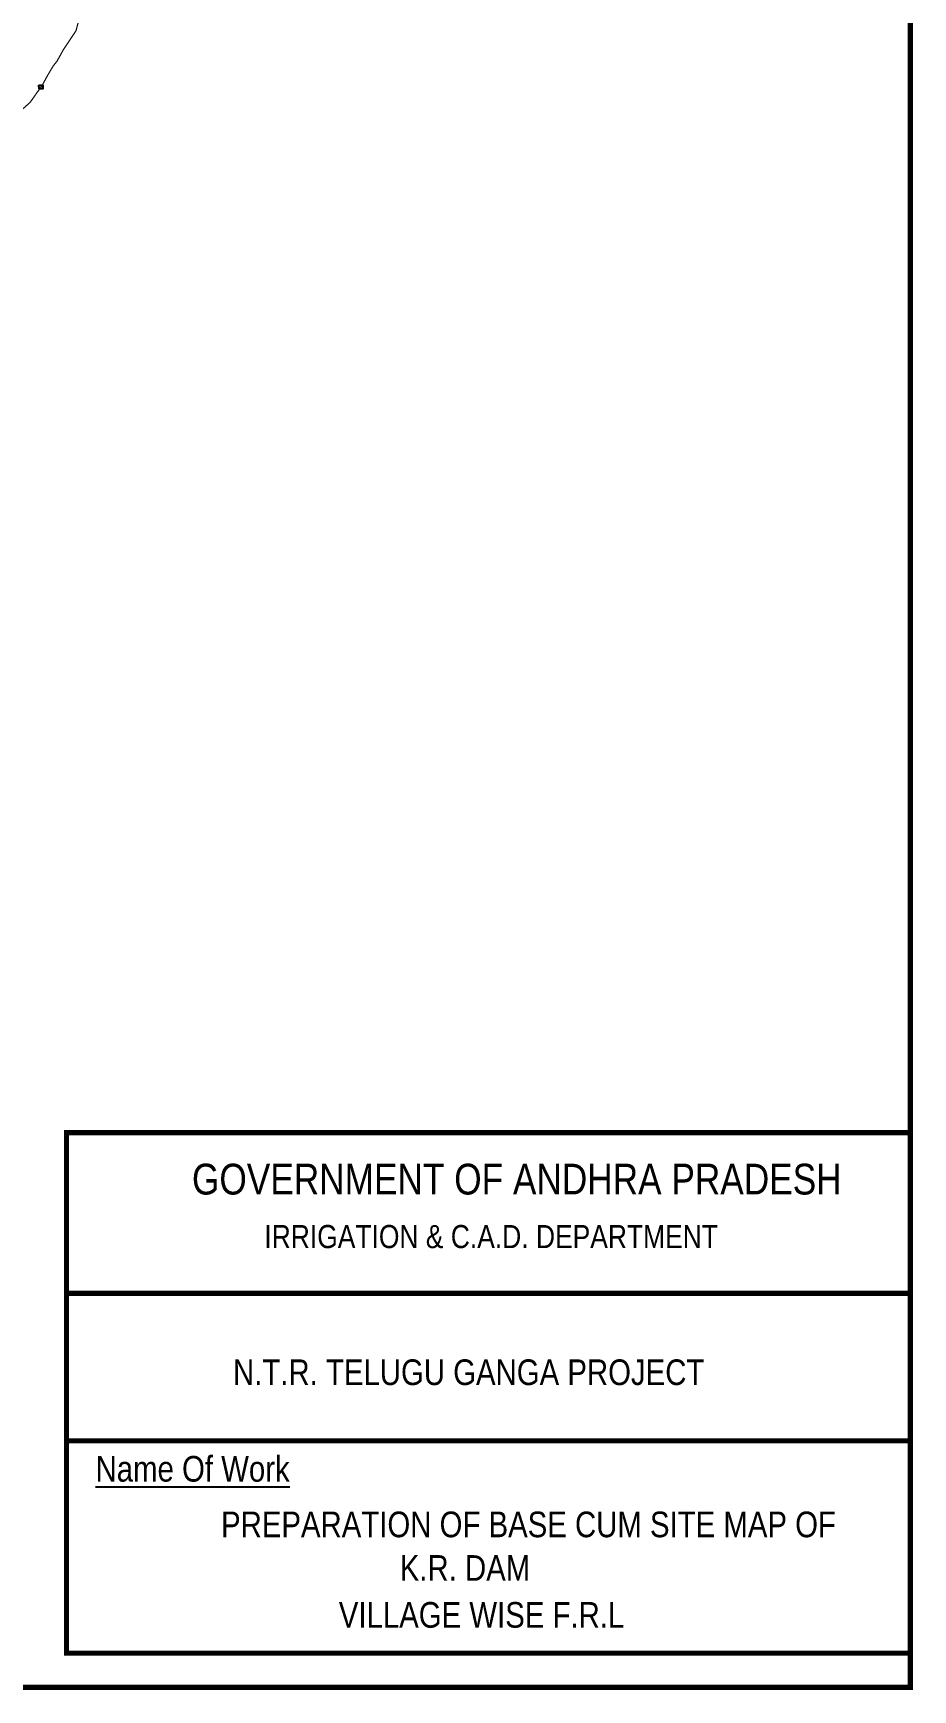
# Model space of a CAD drawing. Header units: inches. Extents: x 345243 to 353865, y 1570500 to 1582700.
# Drawn here: x 351239 to 353865, y 1570500 to 1575443 of the extents above; entities that cross this region are included whole.
import ezdxf

# ---------------------------------------------------------------- set-up
doc = ezdxf.new("R2010")
doc.units = ezdxf.units.IN
doc.header["$MEASUREMENT"] = 0
for name, color, linetype in [('FRAME 025', 7, 'Continuous'), ('TITLEBLOCK', 7, 'Continuous'), ('VILLAGE BOUNDRY', 7, 'Continuous')]:
    doc.layers.add(name, color=color, linetype=linetype)
doc.styles.add('ARIALN', font='ARIALN.TTF')

msp = doc.modelspace()

# ---------------------------------------------------------------- linework, layer by layer
at = {"layer": 'FRAME 025', "lineweight": -3, "const_width": 15.3}
for points in [[(353857.3, 1570507.3), (353857.3, 1582692.8), (345250.6, 1582692.8), (345250.6, 1570507.3), (353857.3, 1570507.3)], [(351339.1, 1571683), (353857.1, 1571683)], [(351339.1, 1571242.6), (353857.1, 1571242.6)], [(351339.1, 1570608.9), (353857.1, 1570608.9)]]:
    msp.add_lwpolyline(points, dxfattribs=at)
msp.add_lwpolyline([(351339.1, 1572162.3), (353857.1, 1572162.3), (353857.1, 1570608.9), (351339.1, 1570608.9)], close=True, dxfattribs=at)
at = {"layer": 'VILLAGE BOUNDRY', "lineweight": -3, "extrusion": (-2.01796e-05, -5.6368e-05, 1), "const_width": 3.55, "elevation": -95.5}
msp.add_lwpolyline([(351143.7, 1573567.7), (351148.2, 1573637), (351143.1, 1573683.9), (351138.7, 1573725.8), (351140.6, 1573789.3), (351140.7, 1573834.2), (351141.7, 1573863.2), (351130.5, 1573894), (351135.6, 1573955.6), (351136.4, 1574007.7), (351104, 1574063.7), (351103.4, 1574089.3), (351104.3, 1574136.2), (351105.1, 1574170.3), (351104, 1574195.5), (351102.4, 1574241.4), (351101.2, 1574280.3), (351100.6, 1574303.3), (351098.3, 1574338.8), (351093.2, 1574384.1), (351092, 1574393.2), (350953.2, 1574374.9), (350928.9, 1574393.2), (350887.8, 1574429.3), (350880.9, 1574438), (350858.2, 1574458.7), (350823.5, 1574484), (350802.7, 1574499.2), (350784.3, 1574512.3), (350773.2, 1574519.8), (350748.7, 1574530.2), (350700.7, 1574549.7), (350683.5, 1574571.7), (350660.4, 1574600.1), (350635.3, 1574611.3), (350595, 1574629.8), (350554.5, 1574646.3), (350546.5, 1574669.4), (350539.6, 1574689.2), (350540.3, 1574697), (350527.8, 1574707.4), (350515.4, 1574716.3), (350517.2, 1574742.2), (350519.1, 1574781.3), (350537.4, 1574816.1), (350547.4, 1574836.3), (350563.7, 1574863), (350587.2, 1574899.1), (350609.8, 1574933.9), (350622.3, 1574951.7), (350699.2, 1574957.2), (350760.4, 1574961.3), (350822.1, 1574967.6), (350833.3, 1574978.5), (350869.8, 1575004.7), (350908.1, 1575031.7), (350934.6, 1575050.4), (350978.2, 1575081), (351035, 1575119.6), (351057.8, 1575134.9), (351102.4, 1575154.7), (351155.3, 1575182.1), (351184, 1575195.9), (351207.6, 1575216.4), (351230.4, 1575236.6), (351252.8, 1575268.5), (351265.6, 1575285.8), (351282.7, 1575317.4), (351300, 1575346.4), (351310.7, 1575359.6), (351329.4, 1575393.5), (351352.3, 1575427.9), (351367.4, 1575450.4), (351376.3, 1575484.7), (351400, 1575525.1), (351407.3, 1575537.1), (351429.3, 1575557), (351474.7, 1575591.5), (351506.6, 1575615.1), (351531.7, 1575637.2), (351568.5, 1575669.4), (351591.9, 1575688.4), (351618.1, 1575704.4), (351667.5, 1575732.5), (351684, 1575742.3), (351744.6, 1575758), (351767.1, 1575771.1), (351815.9, 1575804.1), (351867.4, 1575837.3), (351872.6, 1575840.2)], dxfattribs=at)
at = {"layer": 'VILLAGE BOUNDRY', "extrusion": (-9.35565e-06, -5.43512e-05, 1), "elevation": -88.6}
msp.add_lwpolyline([(351256.8, 1575288.1), (351268.2, 1575288.4), (351268.4, 1575277), (351257, 1575276.7)], close=True, dxfattribs=at)

# ---------------------------------------------------------------- texts
at = {"layer": 'TITLEBLOCK', "extrusion": (0.000201441, 0.004807, 0.999988), "style": 'ARIALN'}
for s, height, p in [('GOVERNMENT OF ANDHRA PRADESH ', 91.777, (351713.5, 1571959.4, 7615)), ('IRRIGATION & C.A.D. DEPARTMENT', 68.833, (351929.6, 1571799.5, 7615)), ('N.T.R. TELUGU GANGA PROJECT', 76.481, (351836, 1571390.8, 7615.5)), ('%%UName Of Work', 76.481, (351425.8, 1571102.6, 7614)), ('PREPARATION OF BASE CUM SITE MAP OF ', 76.481, (351800.3, 1570936.7, 7613.3)), ('K.R. DAM', 76.48, (352333.6, 1570806.7, 7612.8)), ('VILLAGE WISE F.R.L', 76.481, (352151.7, 1570666.8, 7612.1))]:
    msp.add_text(s, height=height, rotation=359.9999, dxfattribs=at).set_placement(p)

doc.saveas('drawing.dxf')
